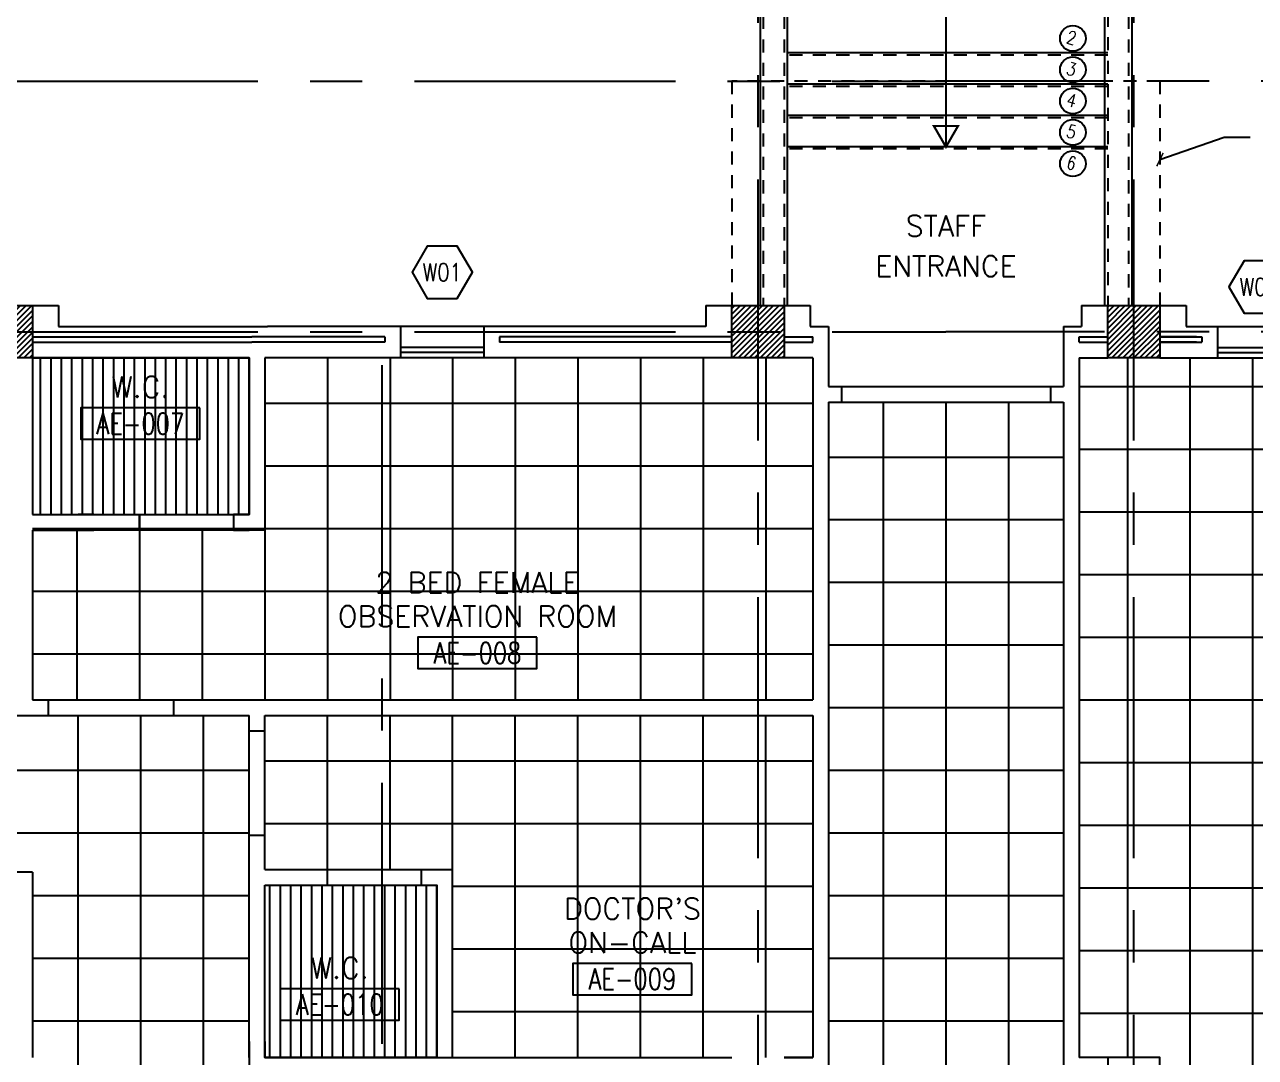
# Model space of a CAD drawing. Extents: x 417820 to 418166, y 43448 to 43632.
# Drawn here: x 417880.87 to 417892.66, y 43518.74 to 43528.64 of the extents above; entities that cross this region are included whole.
import ezdxf
from ezdxf.enums import TextEntityAlignment as Align

# ---------------------------------------------------------------- set-up
doc = ezdxf.new("R2010")
doc.units = 0
doc.header["$MEASUREMENT"] = 0
doc.header["$PDMODE"] = 3
doc.header["$PDSIZE"] = 0.1
doc.linetypes.add('CENTERX2', pattern=[4, 2.5, -0.5, 0.5, -0.5])
doc.linetypes.add('HIDDEN2', pattern=[0.1875, 0.125, -0.0625])
doc.layers.get('0').update_dxf_attribs({"linetype": 'CONTINUOUS'})
doc.layers.get('DEFPOINTS').update_dxf_attribs({"linetype": 'CONTINUOUS'})
for name, color, linetype in [('AX-DIM', 4, 'CONTINUOUS'), ('AXES', 11, 'CENTERX2'), ('CANOPY-LN', 3, 'CONTINUOUS'), ('CEILING', 4, 'CONTINUOUS'), ('COL', 2, 'CONTINUOUS'), ('HAT', 8, 'CONTINUOUS'), ('INSUL', 7, 'CONTINUOUS'), ('RM-BOX', 11, 'CONTINUOUS'), ('RM-NAME', 11, 'CONTINUOUS'), ('RM-NO', 11, 'CONTINUOUS'), ('STR', 5, 'CONTINUOUS'), ('WALL', 2, 'CONTINUOUS'), ('WIN', 5, 'CONTINUOUS'), ('WIN-BOX', 3, 'CONTINUOUS'), ('WIN-NO', 5, 'CONTINUOUS')]:
    doc.layers.add(name, color=color, linetype=linetype)
doc.styles.add('ROMANS', font='ROMANS.shx', dxfattribs={"width": 0.6})
doc.dimstyles.new('STANDARD in', dxfattribs={"dimtxt": 0.2, "dimasz": 0.1, "dimexe": 0.07, "dimexo": 0.05, "dimgap": 0.1, "dimtad": 1, "dimdec": 0, "dimlfac": 1000, "dimzin": 0, "dimdsep": 46, "dimtxsty": 'ROMANS', "dimblk": 'ARCHTICK', "dimcen": 0.05, "dimdle": 0.05, "dimclrd": 4, "dimclre": 4, "dimclrt": 2, "dimadec": 0, "dimazin": 0, "dimtfac": 1, "dimtdec": 0, "dimtmove": 2, "dimatfit": 3, "dimldrblk": 'ARCHTICK', "dimfxl": 0, "dimtolj": 1, "dimtzin": 0, "dimarcsym": 0})

# ---------------------------------------------------------------- blocks, each defined once
blk = doc.blocks.new('*X24')
at = {"color": 0}
for p, q in [((80579, 69548), (81032, 70001)), ((80579, 69601), (80979, 70001)), ((80579, 69654), (80926, 70001)), ((80579, 69707), (80873, 70001)), ((80579, 69760), (80820, 70001)), ((80579, 69814), (80767, 70001)), ((80579, 69867), (80714, 70001)), ((80579, 69920), (80661, 70001)), ((80579, 69973), (80608, 70001)), ((80585, 69501), (81079, 69995)), ((80638, 69501), (81079, 69942)), ((80691, 69501), (81079, 69889)), ((80744, 69501), (81079, 69836)), ((80797, 69501), (81079, 69783)), ((80850, 69501), (81079, 69730)), ((80903, 69501), (81079, 69677)), ((80956, 69501), (81079, 69624)), ((81009, 69501), (81079, 69571)), ((81062, 69501), (81079, 69518))]:
    blk.add_line(p, q, dxfattribs=at)
blk = doc.blocks.new('WW1')
at = {"layer": 'WIN-BOX'}
blk.add_lwpolyline([(144, -250), (289, 0), (144, 250), (-144, 250), (-289, 0), (-144, -250)], close=True, dxfattribs=at)
at = {"layer": 'WIN-NO', "style": 'ROMANS', "width": 0.8}
blk.add_attdef('W00', text='', height=170, dxfattribs=at).set_placement((0, 0), align=Align.MIDDLE)
blk = doc.blocks.new('*X46')
at = {"color": 0}
for p, q in [((196689, 69515), (197174, 70001)), ((196689, 69568), (197121, 70001)), ((196689, 69621), (197068, 70001)), ((196689, 69675), (197015, 70001)), ((196689, 69728), (196962, 70001)), ((196689, 69781), (196909, 70001)), ((196689, 69834), (196856, 70001)), ((196689, 69887), (196803, 70001)), ((196689, 69940), (196750, 70001)), ((196689, 69993), (196697, 70001)), ((196727, 69501), (197189, 69962)), ((196780, 69501), (197189, 69909)), ((196833, 69501), (197189, 69856)), ((196886, 69501), (197189, 69803)), ((196939, 69501), (197189, 69750)), ((196992, 69501), (197189, 69697)), ((197045, 69501), (197189, 69644)), ((197098, 69501), (197189, 69591)), ((197151, 69501), (197189, 69538))]:
    blk.add_line(p, q, dxfattribs=at)
blk = doc.blocks.new('_ARCHTICK')
at = {"color": 0, "linetype": 'ByBlock', "const_width": 0.15}
blk.add_lwpolyline([(-0.5, -0.5), (0.5, 0.5)], dxfattribs=at)
blk = doc.blocks.new('*D179')
at = {"layer": 'AX-DIM', "color": 4, "lineweight": -2}
for p, q in [((417831.207, 43525.809), (417831.207, 43538.007)), ((417906.523, 43536.567), (417906.523, 43538.007)), ((417831.157, 43537.937), (417906.573, 43537.937))]:
    blk.add_line(p, q, dxfattribs=at)
at = {"layer": 'DEFPOINTS', "color": 0}
for p in [(417906.523, 43537.937), (417906.523, 43536.517), (417831.207, 43525.759)]:
    blk.add_point(p, dxfattribs=at)
at = {"layer": 'AX-DIM', "color": 4, "lineweight": -2, "xscale": 0.1, "yscale": 0.1, "zscale": 0.1, "rotation": 180}
blk.add_blockref('_ARCHTICK', (417831.207, 43537.937), dxfattribs=at)
at = {"layer": 'AX-DIM', "color": 4, "lineweight": -2, "xscale": 0.1, "yscale": 0.1, "zscale": 0.1}
blk.add_blockref('_ARCHTICK', (417906.523, 43537.937), dxfattribs=at)
at = {"layer": 'AX-DIM', "color": 2, "insert": (417868.865, 43538.137), "char_height": 0.2, "attachment_point": 5, "style": 'ROMANS'}
blk.add_mtext('\\A1;75316', dxfattribs=at)
blk = doc.blocks.new('RM1')
at = {"layer": 'RM-BOX'}
blk.add_lwpolyline([(570, -200), (-570, -200), (-570, -500), (570, -500)], close=True, dxfattribs=at)
at = {"layer": 'RM-NAME', "style": 'ROMANS'}
for tag, p in [('ROOMNAME1', (0, 324)), ('ROOMNAME2', (0, 0))]:
    blk.add_attdef(tag, text='', height=200, dxfattribs=at).set_placement(p, align=Align.MIDDLE)
at = {"layer": 'RM-NO', "style": 'ROMANS', "width": 0.8}
blk.add_attdef('ROOMNO', text='', height=200, dxfattribs=at).set_placement((0, -350), align=Align.MIDDLE)
blk = doc.blocks.new('*X49')
at = {"color": 0}
for p, q in [((73379, 69508), (73872, 70001)), ((73379, 69561), (73819, 70001)), ((73379, 69614), (73766, 70001)), ((73379, 69667), (73713, 70001)), ((73379, 69720), (73660, 70001)), ((73379, 69773), (73607, 70001)), ((73379, 69826), (73554, 70001)), ((73379, 69879), (73501, 70001)), ((73379, 69932), (73448, 70001)), ((73379, 69985), (73395, 70001)), ((73425, 69501), (73879, 69955)), ((73478, 69501), (73879, 69902)), ((73532, 69501), (73879, 69849)), ((73585, 69501), (73879, 69796)), ((73638, 69501), (73879, 69743)), ((73691, 69501), (73879, 69690)), ((73744, 69501), (73879, 69637)), ((73797, 69501), (73879, 69584)), ((73850, 69501), (73879, 69531))]:
    blk.add_line(p, q, dxfattribs=at)

msp = doc.modelspace()

# ---------------------------------------------------------------- linework, layer by layer
at = {"layer": 'AXES'}
for p, q in [((417887.8966, 43448.6529), (417887.8966, 43538.4875)), ((417891.4966, 43448.6529), (417891.4966, 43538.4875)), ((417820.6052, 43528.0943), (417889.6966, 43528.0943)), ((417911.2163, 43528.0943), (417889.6966, 43528.0943)), ((417820.6052, 43525.6943), (417889.6966, 43525.6943)), ((417911.2163, 43525.6943), (417889.6966, 43525.6943)), ((417884.2966, 43466.8743), (417884.2966, 43525.4443))]:
    msp.add_line(p, q, dxfattribs=at)
at = {"layer": 'CANOPY-LN', "linetype": 'HIDDEN2'}
for p, q in [((417887.6466, 43528.0943), (417887.6466, 43525.9443)), ((417891.7466, 43528.0943), (417887.6466, 43528.0943)), ((417891.7466, 43528.0943), (417891.7466, 43525.9443))]:
    msp.add_line(p, q, dxfattribs=at)
at = {"layer": 'CEILING'}
for p, q in [((417881.0216, 43525.4443), (417881.0216, 43523.9443)), ((417881.1216, 43525.4443), (417881.1216, 43523.9443)), ((417881.2216, 43525.4443), (417881.2216, 43523.9443)), ((417881.3216, 43525.4443), (417881.3216, 43523.9443)), ((417881.4216, 43525.4443), (417881.4216, 43523.9443)), ((417881.5216, 43525.4443), (417881.5216, 43523.9443)), ((417881.6216, 43525.4443), (417881.6216, 43523.9443)), ((417881.7216, 43525.4443), (417881.7216, 43523.9443)), ((417881.8216, 43525.4443), (417881.8216, 43523.9443)), ((417881.9216, 43525.4443), (417881.9216, 43523.9443)), ((417882.0216, 43525.4443), (417882.0216, 43523.9443)), ((417882.1216, 43525.4443), (417882.1216, 43523.9443)), ((417882.2216, 43525.4443), (417882.2216, 43523.9443)), ((417882.3216, 43525.4443), (417882.3216, 43523.9443)), ((417882.4216, 43525.4443), (417882.4216, 43523.9443)), ((417882.5216, 43525.4443), (417882.5216, 43523.9443)), ((417882.6216, 43525.4443), (417882.6216, 43523.9443)), ((417882.7216, 43525.4443), (417882.7216, 43523.9443)), ((417882.8216, 43525.4443), (417882.8216, 43523.9443)), ((417882.9216, 43525.4443), (417882.9216, 43523.9443)), ((417883.7716, 43525.4443), (417883.7716, 43522.1693)), ((417884.3716, 43525.4443), (417884.3716, 43522.1693)), ((417884.9716, 43525.4443), (417884.9716, 43522.1693)), ((417885.5716, 43525.4443), (417885.5716, 43522.1693)), ((417886.1716, 43525.4443), (417886.1716, 43522.1693)), ((417886.7716, 43525.4443), (417886.7716, 43522.1693)), ((417887.3716, 43525.4443), (417887.3716, 43522.1693)), ((417887.9716, 43525.4443), (417887.9716, 43522.1693)), ((417891.4341, 43525.4443), (417891.4341, 43518.7443)), ((417892.0341, 43525.4443), (417892.0341, 43516.1693)), ((417892.6341, 43525.4443), (417892.6341, 43516.1693)), ((417888.6966, 43525.1693), (417890.6966, 43525.1693)), ((417890.9716, 43525.1693), (417899.3466, 43525.1693)), ((417888.4216, 43525.0068), (417883.1716, 43525.0068)), ((417888.6966, 43525.0193), (417890.6966, 43525.0193)), ((417889.0966, 43525.0193), (417889.0966, 43508.9693)), ((417889.6966, 43525.0193), (417889.6966, 43508.9693)), ((417890.2966, 43525.0193), (417890.2966, 43508.9693)), ((417890.9716, 43524.5693), (417900.2966, 43524.5693)), ((417888.5716, 43524.4943), (417890.8216, 43524.4943)), ((417888.4216, 43524.4068), (417883.1716, 43524.4068)), ((417890.9716, 43523.9693), (417900.2966, 43523.9693)), ((417888.5716, 43523.8943), (417890.8216, 43523.8943)), ((417888.4216, 43523.8068), (417880.9466, 43523.8068)), ((417881.3716, 43523.8068), (417881.3716, 43522.1693)), ((417881.9716, 43523.8068), (417881.9716, 43522.1693)), ((417882.5716, 43523.8068), (417882.5716, 43522.1693)), ((417883.1716, 43523.8068), (417883.1716, 43522.1693)), ((417888.5716, 43523.2943), (417890.8216, 43523.2943)), ((417890.9716, 43523.3693), (417900.2966, 43523.3693)), ((417888.4216, 43523.2068), (417880.9466, 43523.2068)), ((417889.6966, 43523.1443), (417889.6966, 43508.9693)), ((417888.5716, 43522.6943), (417890.8216, 43522.6943)), ((417890.9716, 43522.7693), (417900.2966, 43522.7693)), ((417888.4216, 43522.6068), (417880.9466, 43522.6068)), ((417888.5716, 43522.0943), (417890.8216, 43522.0943)), ((417890.9716, 43522.1693), (417900.2966, 43522.1693)), ((417881.3841, 43508.9693), (417881.3841, 43522.0193)), ((417881.9841, 43508.9693), (417881.9841, 43522.0193)), ((417882.5841, 43508.9693), (417882.5841, 43522.0193)), ((417883.7716, 43520.5443), (417883.7716, 43522.0193)), ((417884.3716, 43520.5443), (417884.3716, 43522.0193)), ((417884.9716, 43520.5443), (417884.9716, 43522.0193)), ((417885.5716, 43518.7443), (417885.5716, 43522.0193)), ((417886.1716, 43518.7443), (417886.1716, 43522.0193)), ((417886.7716, 43518.7443), (417886.7716, 43522.0193)), ((417887.3716, 43518.7443), (417887.3716, 43522.0193)), ((417887.9716, 43518.7443), (417887.9716, 43522.0193)), ((417874.8442, 43521.4943), (417883.0216, 43521.4943)), ((417888.4216, 43521.5818), (417883.1716, 43521.5818)), ((417888.5716, 43521.4943), (417890.8216, 43521.4943)), ((417890.9716, 43521.5693), (417900.2966, 43521.5693)), ((417888.4216, 43520.9818), (417883.1716, 43520.9818)), ((417890.9716, 43520.9693), (417900.2966, 43520.9693)), ((417874.8457, 43520.8943), (417883.0216, 43520.8943)), ((417888.5716, 43520.8943), (417890.8216, 43520.8943)), ((417883.2216, 43518.7443), (417883.2216, 43520.3943)), ((417883.3216, 43518.7443), (417883.3216, 43520.3943)), ((417883.4216, 43518.7443), (417883.4216, 43520.3943)), ((417883.5216, 43518.7443), (417883.5216, 43520.3943)), ((417883.6216, 43518.7443), (417883.6216, 43520.3943)), ((417883.7216, 43518.7443), (417883.7216, 43520.3943)), ((417883.8216, 43518.7443), (417883.8216, 43520.3943)), ((417883.9216, 43518.7443), (417883.9216, 43520.3943)), ((417884.0216, 43518.7443), (417884.0216, 43520.3943)), ((417884.1216, 43518.7443), (417884.1216, 43520.3943)), ((417884.2216, 43518.7443), (417884.2216, 43520.3943)), ((417884.3216, 43518.7443), (417884.3216, 43520.3943)), ((417884.4216, 43518.7443), (417884.4216, 43520.3943)), ((417884.5216, 43518.7443), (417884.5216, 43520.3943)), ((417884.6216, 43518.7443), (417884.6216, 43520.3943)), ((417884.7216, 43518.7443), (417884.7216, 43520.3943)), ((417888.4216, 43520.3818), (417884.9716, 43520.3818)), ((417890.9716, 43520.3693), (417900.2966, 43520.3693)), ((417880.9466, 43520.2943), (417883.0216, 43520.2943)), ((417888.5716, 43520.2943), (417890.8216, 43520.2943)), ((417888.4216, 43519.7818), (417884.9716, 43519.7818)), ((417890.9716, 43519.7693), (417900.2966, 43519.7693)), ((417880.9466, 43519.6943), (417883.0216, 43519.6943)), ((417888.5716, 43519.6943), (417890.8216, 43519.6943)), ((417888.4216, 43519.1818), (417884.9716, 43519.1818)), ((417890.9716, 43519.1693), (417900.2966, 43519.1693)), ((417880.9466, 43519.0943), (417883.0216, 43519.0943)), ((417888.5716, 43519.0943), (417890.8216, 43519.0943))]:
    msp.add_line(p, q, dxfattribs=at)
for points in [[(417880.9466, 43523.9443), (417883.0216, 43523.9443), (417883.0216, 43525.4443), (417880.9466, 43525.4443)], [(417883.1716, 43520.3943), (417884.8216, 43520.3943), (417884.8216, 43518.7443), (417883.1716, 43518.7443)]]:
    msp.add_lwpolyline(points, close=True, dxfattribs=at)
at = {"layer": 'COL'}
for points in [[(417880.4466, 43525.4443), (417880.4466, 43525.9443), (417880.9466, 43525.9443), (417880.9466, 43525.4443)], [(417887.6466, 43525.4443), (417887.6466, 43525.9443), (417888.1466, 43525.9443), (417888.1466, 43525.4443)], [(417891.2466, 43525.4443), (417891.2466, 43525.9443), (417891.7466, 43525.9443), (417891.7466, 43525.4443)], [(417891.2466, 43518.7443), (417891.2466, 43518.2443), (417891.7466, 43518.2443), (417891.7466, 43518.7443)]]:
    msp.add_lwpolyline(points, close=True, dxfattribs=at)
at = {"layer": 'INSUL'}
for p, q in [((417880.9466, 43525.6443), (417883.0466, 43525.6443)), ((417884.3216, 43525.6443), (417883.0466, 43525.6443)), ((417884.3216, 43525.6443), (417884.3216, 43525.5943)), ((417887.6466, 43525.6443), (417885.4216, 43525.6443)), ((417885.4216, 43525.6443), (417885.4216, 43525.5943)), ((417888.1466, 43525.6443), (417888.4216, 43525.6443)), ((417888.1466, 43525.6443), (417888.4216, 43525.6443)), ((417888.1466, 43525.6443), (417888.4216, 43525.6443)), ((417888.4216, 43525.5943), (417888.4216, 43525.6443)), ((417888.4216, 43525.5943), (417888.4216, 43525.6443)), ((417888.4216, 43525.5943), (417888.4216, 43525.6443)), ((417888.4216, 43525.5943), (417888.4216, 43525.6443)), ((417890.9716, 43525.5943), (417890.9716, 43525.6443)), ((417890.9716, 43525.6443), (417891.2466, 43525.6443)), ((417890.9716, 43525.6443), (417891.2466, 43525.6443)), ((417890.9716, 43525.5943), (417890.9716, 43525.6443)), ((417890.9716, 43525.5943), (417890.9716, 43525.6443)), ((417891.7466, 43525.6443), (417892.1466, 43525.6443)), ((417892.0966, 43525.6443), (417891.7466, 43525.6443)), ((417892.1466, 43525.6443), (417892.1466, 43525.5943)), ((417880.9466, 43525.5943), (417883.0466, 43525.5943)), ((417884.3216, 43525.5943), (417883.0466, 43525.5943)), ((417887.6466, 43525.5943), (417885.4216, 43525.5943)), ((417888.1466, 43525.5943), (417888.4216, 43525.5943)), ((417888.1466, 43525.5943), (417888.4216, 43525.5943)), ((417888.1466, 43525.5943), (417888.4216, 43525.5943)), ((417890.9716, 43525.5943), (417891.2466, 43525.5943)), ((417890.9716, 43525.5943), (417891.2466, 43525.5943)), ((417891.7466, 43525.5943), (417892.1466, 43525.5943)), ((417892.0966, 43525.5943), (417891.7466, 43525.5943))]:
    msp.add_line(p, q, dxfattribs=at)
at = {"layer": 'STR'}
for p, q in [((417887.9166, 43528.9643), (417887.9166, 43525.9443)), ((417888.1766, 43528.9643), (417888.1766, 43525.9443)), ((417889.6966, 43528.9643), (417889.6966, 43527.4643)), ((417891.2166, 43528.9643), (417891.2166, 43525.9443)), ((417891.4766, 43528.9643), (417891.4766, 43525.9443)), ((417891.2466, 43528.3643), (417888.1766, 43528.3643)), ((417891.2466, 43528.3643), (417888.1766, 43528.3643)), ((417891.2466, 43528.0643), (417888.1766, 43528.0643)), ((417891.2466, 43528.0643), (417888.1766, 43528.0643)), ((417891.2466, 43527.7643), (417888.1766, 43527.7643)), ((417891.2466, 43527.7643), (417888.1766, 43527.7643)), ((417891.2466, 43527.4643), (417888.1766, 43527.4643)), ((417891.2466, 43527.4643), (417888.1766, 43527.4643))]:
    msp.add_line(p, q, dxfattribs=at)
at = {"layer": 'STR', "linetype": 'HIDDEN2'}
for p, q in [((417887.9466, 43528.9443), (417887.9466, 43525.9443)), ((417888.1466, 43528.9443), (417888.1466, 43525.9443)), ((417891.2466, 43528.9643), (417891.2466, 43525.9443)), ((417891.4466, 43528.9443), (417891.4466, 43525.9443)), ((417891.2466, 43528.3443), (417888.1466, 43528.3443)), ((417891.2466, 43528.3443), (417888.1466, 43528.3443)), ((417891.2466, 43528.0443), (417888.1466, 43528.0443)), ((417891.2466, 43528.0443), (417888.1466, 43528.0443)), ((417891.2466, 43527.7443), (417888.1466, 43527.7443)), ((417891.2466, 43527.7443), (417888.1466, 43527.7443)), ((417891.2466, 43527.4443), (417888.1466, 43527.4443)), ((417891.2466, 43527.4443), (417888.1466, 43527.4443))]:
    msp.add_line(p, q, dxfattribs=at)
at = {"layer": 'STR', "color": 2, "linetype": 'HIDDEN2'}
for p, q in [((417887.6466, 43528.0943), (417887.6466, 43525.9443)), ((417891.7466, 43528.0943), (417891.7466, 43525.9443))]:
    msp.add_line(p, q, dxfattribs=at)
at = {"layer": 'STR', "const_width": 0.0215}
msp.add_lwpolyline([(417889.8121, 43527.6643), (417889.5811, 43527.6643), (417889.6966, 43527.4643)], close=True, dxfattribs=at)
msp.add_lwpolyline([(417889.8121, 43527.6643), (417889.5811, 43527.6643), (417889.6966, 43527.4643)], close=True, dxfattribs=at)
msp.add_lwpolyline([(417889.8121, 43527.6643), (417889.5811, 43527.6643), (417889.6966, 43527.4643)], close=True, dxfattribs=at)
msp.add_lwpolyline([(417889.8121, 43527.6643), (417889.5811, 43527.6643), (417889.6966, 43527.4643)], close=True, dxfattribs=at)
at = {"layer": 'STR', "color": 11}
for centre in [(417890.9123, 43528.5035), (417890.9123, 43528.2035), (417890.9123, 43527.9036), (417890.9123, 43527.6035), (417890.9123, 43527.3035)]:
    msp.add_circle(centre, 0.1232, dxfattribs=at)
at = {"layer": 'WALL'}
for p, q in [((417880.1966, 43525.9443), (417881.1966, 43525.9443)), ((417881.1966, 43525.9443), (417881.1966, 43525.7443)), ((417887.3966, 43525.9443), (417887.3966, 43525.7443)), ((417887.3966, 43525.9443), (417888.3966, 43525.9443)), ((417888.3966, 43525.9443), (417888.3966, 43525.7443)), ((417890.9966, 43525.9443), (417890.9966, 43525.7443)), ((417890.9966, 43525.9443), (417891.9966, 43525.9443)), ((417891.9966, 43525.9443), (417891.9966, 43525.7443)), ((417881.1966, 43525.7443), (417883.1966, 43525.7443)), ((417884.4716, 43525.7443), (417883.1966, 43525.7443)), ((417884.4716, 43525.7443), (417884.4716, 43525.4443)), ((417884.4716, 43525.7443), (417884.4716, 43525.4443)), ((417887.3966, 43525.7443), (417885.2716, 43525.7443)), ((417885.2716, 43525.7443), (417885.2716, 43525.4443)), ((417885.2716, 43525.7443), (417885.2716, 43525.4443)), ((417888.3966, 43525.7443), (417888.5716, 43525.7443)), ((417888.5716, 43525.7443), (417888.5716, 43525.1693)), ((417888.5716, 43525.7443), (417888.5716, 43525.1693)), ((417890.8216, 43525.7443), (417890.8216, 43525.1693)), ((417890.8216, 43525.7443), (417890.8216, 43525.1693)), ((417890.8216, 43525.7443), (417890.9966, 43525.7443)), ((417890.8216, 43525.7443), (417890.8216, 43525.1693)), ((417891.9966, 43525.7443), (417892.2966, 43525.7443)), ((417892.2966, 43525.7443), (417892.2966, 43525.4443)), ((417880.9466, 43525.4443), (417883.0216, 43525.4443)), ((417880.9466, 43525.4443), (417880.9466, 43523.9443)), ((417883.0216, 43525.4443), (417883.0216, 43523.9443)), ((417884.4716, 43525.4443), (417883.1716, 43525.4443)), ((417883.1716, 43525.4443), (417883.1716, 43523.7943)), ((417887.6466, 43525.4443), (417885.2716, 43525.4443)), ((417888.4216, 43525.4443), (417888.1466, 43525.4443)), ((417888.4216, 43525.4443), (417888.1466, 43525.4443)), ((417888.4216, 43525.4443), (417888.1466, 43525.4443)), ((417888.4216, 43525.4443), (417888.4216, 43522.1693)), ((417888.4216, 43525.4443), (417888.4216, 43522.1693)), ((417888.4216, 43525.4443), (417888.4216, 43522.1693)), ((417890.9716, 43525.4443), (417890.9716, 43518.7443)), ((417890.9716, 43525.4443), (417891.2466, 43525.4443)), ((417890.9716, 43525.4443), (417891.2466, 43525.4443)), ((417891.7466, 43525.4443), (417892.2966, 43525.4443)), ((417888.5716, 43525.1693), (417888.6966, 43525.1693)), ((417888.5716, 43525.1693), (417888.6966, 43525.1693)), ((417888.5716, 43525.1693), (417888.6966, 43525.1693)), ((417888.6966, 43525.1693), (417888.6966, 43525.0193)), ((417888.6966, 43525.1693), (417888.6966, 43525.0193)), ((417888.6966, 43525.1693), (417888.6966, 43525.0193)), ((417888.6966, 43525.1693), (417888.6966, 43525.0193)), ((417890.6966, 43525.1693), (417890.6966, 43525.0193)), ((417890.6966, 43525.1693), (417890.8216, 43525.1693)), ((417890.6966, 43525.1693), (417890.8216, 43525.1693)), ((417890.6966, 43525.1693), (417890.6966, 43525.0193)), ((417890.6966, 43525.1693), (417890.6966, 43525.0193)), ((417890.6966, 43525.1693), (417890.6966, 43525.0193)), ((417888.5716, 43525.0193), (417888.5716, 43508.9693)), ((417888.5716, 43525.0193), (417888.5716, 43508.9693)), ((417888.5716, 43525.0193), (417888.6966, 43525.0193)), ((417888.5716, 43525.0193), (417888.6966, 43525.0193)), ((417888.5716, 43525.0193), (417888.5716, 43508.9693)), ((417888.5716, 43525.0193), (417888.6966, 43525.0193)), ((417890.6966, 43525.0193), (417890.8216, 43525.0193)), ((417890.6966, 43525.0193), (417890.8216, 43525.0193)), ((417890.8216, 43525.0193), (417890.8216, 43516.0193)), ((417890.8216, 43525.0193), (417890.8216, 43516.0193)), ((417888.5716, 43524.6634), (417888.5716, 43508.9693)), ((417880.9466, 43523.9443), (417882.8716, 43523.9443)), ((417881.5361, 43523.9443), (417881.3861, 43523.9443)), ((417881.9716, 43523.9443), (417881.9716, 43523.7943)), ((417881.9716, 43523.7928), (417881.9716, 43523.9443)), ((417883.0216, 43523.9443), (417882.8716, 43523.9443)), ((417882.8716, 43523.9443), (417883.0216, 43523.9443)), ((417882.8716, 43523.9443), (417882.8716, 43523.7943)), ((417882.8716, 43523.9443), (417882.8716, 43523.7943)), ((417880.9466, 43523.7943), (417880.9466, 43522.1693)), ((417880.9466, 43523.7943), (417881.5361, 43523.7943)), ((417882.8716, 43523.7943), (417881.3861, 43523.7943)), ((417883.1716, 43523.7943), (417882.8716, 43523.7943)), ((417882.8716, 43523.7943), (417883.0216, 43523.7943)), ((417880.9466, 43522.1693), (417881.0966, 43522.1693)), ((417881.0966, 43522.1693), (417888.4216, 43522.1693)), ((417881.0966, 43522.1693), (417881.0966, 43522.0193)), ((417882.2966, 43522.1693), (417882.2966, 43522.0193)), ((417887.2966, 43522.1693), (417888.4216, 43522.1693)), ((417877.3216, 43522.0193), (417881.0966, 43522.0193)), ((417881.0966, 43522.0193), (417883.0216, 43522.0193)), ((417883.0216, 43521.8684), (417883.0216, 43522.0193)), ((417883.1716, 43522.0193), (417888.4216, 43522.0193)), ((417883.1716, 43521.8684), (417883.1716, 43522.0193)), ((417888.4216, 43522.0193), (417888.4216, 43518.7443)), ((417888.4216, 43522.0193), (417888.4216, 43518.7443)), ((417888.4216, 43522.0193), (417888.4216, 43518.7443)), ((417888.4216, 43522.0193), (417888.4216, 43518.7443)), ((417883.1716, 43521.8684), (417883.0216, 43521.8684)), ((417883.0216, 43518.7443), (417883.0216, 43521.8684)), ((417883.1716, 43520.5443), (417883.1716, 43521.8684)), ((417883.1716, 43520.8684), (417883.0216, 43520.8684)), ((417880.9466, 43520.5193), (417874.8466, 43520.5193)), ((417880.9466, 43520.5193), (417880.9466, 43518.7443)), ((417883.1716, 43520.5443), (417883.7716, 43520.5443)), ((417883.7716, 43520.5443), (417884.9716, 43520.5443)), ((417883.7716, 43520.3943), (417883.7716, 43520.5443)), ((417884.6716, 43520.3943), (417884.6716, 43520.5443)), ((417884.9716, 43518.7443), (417884.9716, 43520.5443)), ((417884.9716, 43520.2443), (417884.9716, 43520.5443)), ((417883.1716, 43518.7443), (417883.1716, 43520.3943)), ((417883.1716, 43520.3943), (417883.7716, 43520.3943)), ((417883.7716, 43520.3943), (417884.8216, 43520.3943)), ((417884.8216, 43518.7443), (417884.8216, 43520.3943)), ((417884.8216, 43520.2443), (417884.8216, 43520.3943)), ((417883.0216, 43518.8952), (417883.0216, 43515.7193)), ((417883.1716, 43518.8952), (417883.1716, 43518.7443)), ((417883.1716, 43518.7443), (417887.6466, 43518.7443)), ((417888.1466, 43518.7443), (417888.4216, 43518.7443)), ((417888.4216, 43518.7443), (417888.1466, 43518.7443)), ((417888.1466, 43518.7443), (417888.4216, 43518.7443)), ((417888.4216, 43518.7443), (417888.1466, 43518.7443)), ((417891.2466, 43518.7443), (417890.9716, 43518.7443)), ((417891.2466, 43518.7443), (417890.9716, 43518.7443))]:
    msp.add_line(p, q, dxfattribs=at)
at = {"layer": 'WIN'}
for p, q in [((417885.2716, 43525.7443), (417884.4716, 43525.7443)), ((417892.2966, 43525.7443), (417893.0966, 43525.7443)), ((417885.2716, 43525.5443), (417884.4716, 43525.5443)), ((417885.2716, 43525.5443), (417884.4716, 43525.5443)), ((417892.2966, 43525.5443), (417893.0966, 43525.5443)), ((417885.2716, 43525.4943), (417884.4716, 43525.4943)), ((417885.2716, 43525.4443), (417884.4716, 43525.4443)), ((417892.2966, 43525.4943), (417893.0966, 43525.4943)), ((417892.2966, 43525.4443), (417893.0966, 43525.4443))]:
    msp.add_line(p, q, dxfattribs=at)

# ---------------------------------------------------------------- block references
at = {"layer": 'HAT', "xscale": 0.001000000047497451, "yscale": 0.0009999999892897904, "zscale": 0.001}
for name, p in [('*X49', (417807.0674, 43455.9433)), ('*X24', (417807.0674, 43455.9433)), ('*X46', (417694.5581, 43455.9433))]:
    msp.add_blockref(name, p, dxfattribs=at)
for p, values in [((417881.9798, 43525.1641), {'ROOMNO': 'AE-007', 'ROOMNAME2': 'W.C.'}), ((417885.2091, 43522.9682), {'ROOMNO': 'AE-008', 'ROOMNAME2': 'OBSERVATION ROOM', 'ROOMNAME1': '2 BED FEMALE'}), ((417886.6929, 43519.8442), {'ROOMNO': 'AE-009', 'ROOMNAME2': 'ON-CALL', 'ROOMNAME1': "DOCTOR'S"}), ((417883.8893, 43519.6013), {'ROOMNO': 'AE-010', 'ROOMNAME2': 'W.C.'})]:
    msp.add_blockref('RM1', p, dxfattribs=at).add_auto_attribs(values)
at = {"layer": 'WIN-NO', "xscale": 0.001000000047497451, "yscale": 0.0009999999892897904, "zscale": 0.001}
for p in [(417884.8716, 43526.2638), (417892.6966, 43526.1233)]:
    msp.add_blockref('WW1', p, dxfattribs=at).add_auto_attribs({'W00': 'W01'})

# ---------------------------------------------------------------- texts
at = {"layer": 'RM-NAME', "style": 'ROMANS'}
for s, p in [('STAFF', (417889.6966, 43526.7078)), ('ENTRANCE', (417889.6966, 43526.3222))]:
    msp.add_text(s, height=0.2, dxfattribs=at).set_placement(p, align=Align.MIDDLE)
at = {"layer": 'STR', "color": 9, "style": 'ROMANS', "width": 0.8}
for s, p in [('2', (417890.8994, 43528.51)), ('3', (417890.8994, 43528.2099)), ('4', (417890.8994, 43527.91)), ('5', (417890.8994, 43527.61)), ('6', (417890.8994, 43527.3099))]:
    msp.add_text(s, height=0.125, rotation=345, dxfattribs=at).set_placement(p, align=Align.MIDDLE)

# ---------------------------------------------------------------- dimensions: what is measured, and where the dimension line sits
at = {"layer": 'AX-DIM'}
dim = msp.add_linear_dim(base=(417906.5226, 43537.9373), p1=(417831.2066, 43525.7589), p2=(417906.5226, 43536.5173), dimstyle='STANDARD in', dxfattribs=at)
dim.commit()
dim.dimension.update_dxf_attribs({"geometry": '*D179', "text_midpoint": (417868.8646, 43538.1373)})

# ---------------------------------------------------------------- leaders
at = {"layer": 'CANOPY-LN', "color": 11}
msp.add_leader([(417891.7466, 43527.3427), (417892.3614, 43527.5586), (417892.6114, 43527.5587)], dimstyle='STANDARD in', dxfattribs=at)

doc.saveas('drawing.dxf')
